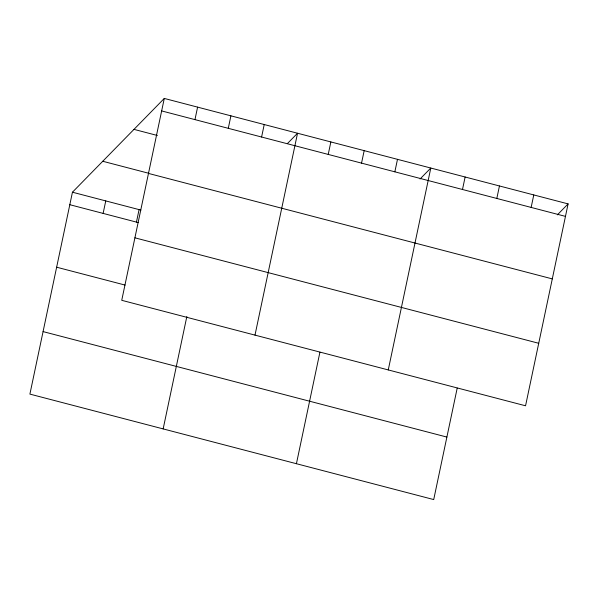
<?xml version="1.0" encoding="UTF-8"?>
<svg xmlns="http://www.w3.org/2000/svg" width="598" height="598" viewBox="0 0 598 598"><rect width="100%" height="100%" fill="white"/><g stroke="black" fill="none" stroke-linecap="round" stroke-linejoin="round"><path stroke-width="0.9" d="M164.286 98.431L121.738 300.316L525.552 405.788L568.1 203.896L164.286 98.431L72.448 192.212L29.9 394.104L433.714 499.569L457.208 388.095M103.125 213.404L105.756 200.913M136.441 222.105L139.072 209.614M194.963 119.622L197.594 107.132M163.157 428.908L186.845 316.521M228.279 128.323L230.91 115.833M261.595 137.024L264.226 124.534M254.995 335.119L297.542 133.234L287.444 143.55M328.227 154.426L330.858 141.935M296.421 463.712L319.915 352.229M361.543 163.127L364.175 150.636M394.852 171.828L397.491 159.337M388.259 369.93L430.799 168.038L420.065 178.996M462.493 189.491L465.124 177.001M496.818 198.461L499.45 185.971M531.144 207.424L533.775 194.933M557.366 214.861L568.1 203.896M161.654 110.922L565.469 216.386M133.974 129.377L157.386 135.492M102.751 161.266L148.67 173.256M148.476 173.42L552.298 278.892M72.448 192.212L140.874 210.085M69.809 204.703L138.243 222.576M134.909 237.817L538.723 343.282M56.638 267.201L125.072 285.074M43.071 331.598L446.885 437.071"/></g></svg>
